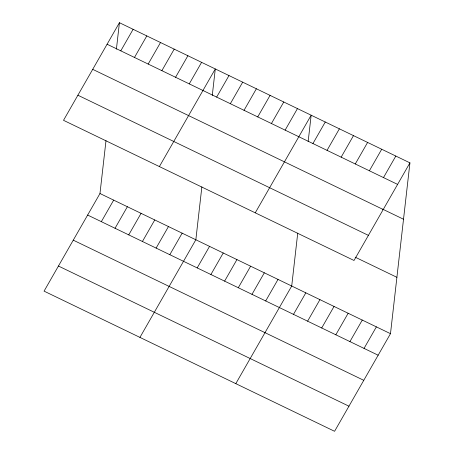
<?xml version="1.0" encoding="UTF-8"?>
<svg xmlns="http://www.w3.org/2000/svg" width="454" height="454" viewBox="0 0 454 454"><rect width="100%" height="100%" fill="white"/><g stroke="black" fill="none" stroke-linecap="round" stroke-linejoin="round"><path stroke-width="0.68" d="M409.934 162.861L354.024 260.483L63.515 120.321L119.425 22.7L409.934 162.861L390.485 333.679L334.575 431.3L44.066 291.139L99.976 193.518L105.998 140.627M116.411 49.145L119.425 22.7M201.865 186.878L195.844 239.769L139.934 337.396M212.279 95.397L215.292 68.951L159.382 166.573M297.733 233.135L291.712 286.026L235.802 383.647M308.147 141.648L311.16 115.203L255.25 212.83M120.787 50.842L133.118 29.306M134.48 57.448L146.812 35.917M148.174 64.059L160.512 42.523M161.874 70.665L174.205 49.128M175.567 77.271L187.899 55.74M101.338 221.66L113.67 200.123M189.261 83.882L201.593 62.346M115.038 228.266L127.37 206.735M128.732 234.877L141.063 213.34M216.654 97.094L228.986 75.563M142.425 241.483L154.757 219.946M230.348 103.699L242.68 82.168M156.119 248.088L168.457 226.557M244.042 110.311L256.379 88.774M169.819 254.7L182.15 233.163M257.741 116.916L270.073 95.38M271.435 123.522L283.767 101.991M197.206 267.911L209.538 246.38M285.129 130.133L297.461 108.597M210.906 274.522L223.237 252.986M224.599 281.128L236.931 259.592M312.937 143.549L325.268 122.013M238.293 287.734L250.625 266.203M327.045 150.353L339.382 128.822M251.987 294.345L264.324 272.809M341.158 157.163L353.49 135.627M265.686 300.951L278.018 279.414M355.266 163.968L367.598 142.437M369.38 170.778L381.712 149.241M293.488 314.367L305.826 292.83M383.488 177.588L395.82 156.051M307.602 321.171L319.934 299.64M321.71 327.981L334.042 306.444M335.824 334.791L348.156 313.254M349.932 341.595L362.264 320.064M364.04 348.405L376.377 326.869M107.093 44.237L397.596 184.392M382.654 209.163L403.515 219.231M92.712 69.343L383.216 209.504M77.895 95.215L368.404 235.371M355.187 257.18L396.904 277.309M99.976 193.518L390.485 333.679M87.645 215.054L378.154 355.21M73.264 240.16L363.773 380.321M58.447 266.033L348.956 406.188"/></g></svg>
